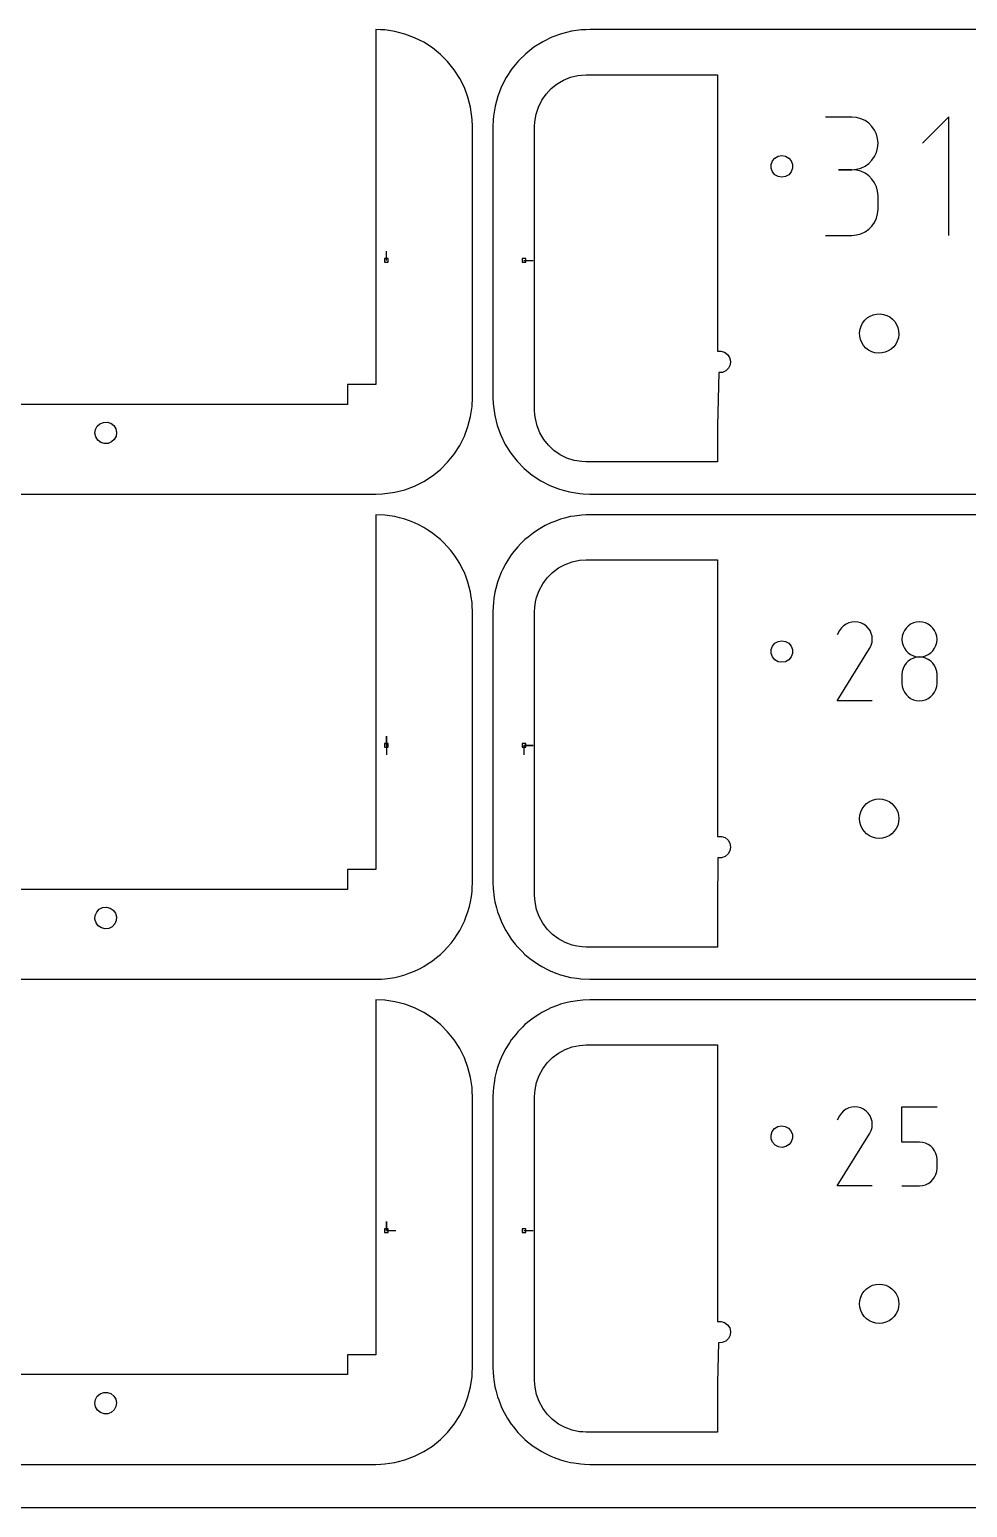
# Model space of a CAD drawing. Extents: x 0 to 570, y 0 to 470.
# Drawn here: x 281.2 to 426.6, y 0 to 229 of the extents above; entities that cross this region are included whole.
import ezdxf

# ---------------------------------------------------------------- set-up
doc = ezdxf.new("R2010")
doc.units = 0

msp = doc.modelspace()

# ---------------------------------------------------------------- linework, layer by layer
at = {"layer": 'annotation', "color": 1}
for p, q in [((408.622685, 215.459699), (404.54522, 215.459699)), ((409.356027, 215.393876), (408.622685, 215.459699)), ((410.046077, 215.204183), (409.356027, 215.393876)), ((423.668487, 215.481002), (419.586415, 211.397779)), ((423.668487, 197.119166), (423.668487, 215.481002)), ((410.681356, 214.902287), (410.046077, 215.204183)), ((411.250389, 214.499856), (410.681356, 214.902287)), ((411.741698, 214.008555), (411.250389, 214.499856)), ((412.143805, 213.440052), (411.741698, 214.008555)), ((412.445235, 212.806012), (412.143805, 213.440052)), ((412.634509, 212.118103), (412.445235, 212.806012)), ((412.700151, 211.387991), (412.634509, 212.118103)), ((412.634509, 210.654452), (412.700151, 211.387991)), ((412.700151, 211.387991), (412.700151, 211.387991)), ((411.250389, 208.265623), (411.741698, 208.757887)), ((411.741698, 208.757887), (412.143805, 209.327828)), ((412.143805, 209.327828), (412.445235, 209.963874)), ((412.445235, 209.963874), (412.634509, 210.654452)), ((408.622685, 207.304769), (406.581074, 207.304769)), ((406.581074, 207.304769), (408.622685, 207.304769)), ((408.622685, 207.304769), (409.356027, 207.370608)), ((409.356027, 207.238945), (408.622685, 207.304769)), ((408.622685, 207.304769), (408.622685, 207.304769)), ((409.356027, 207.370608), (410.046077, 207.560411)), ((410.046077, 207.049252), (409.356027, 207.238945)), ((410.046077, 207.560411), (410.681356, 207.862607)), ((410.681356, 206.747357), (410.046077, 207.049252)), ((410.681356, 207.862607), (411.250389, 208.265623)), ((411.250389, 206.344925), (410.681356, 206.747357)), ((411.741698, 205.853624), (411.250389, 206.344925)), ((412.143805, 205.285121), (411.741698, 205.853624)), ((412.445235, 204.651081), (412.143805, 205.285121)), ((412.634509, 203.963172), (412.445235, 204.651081)), ((412.700151, 203.233061), (412.634509, 203.963172)), ((412.700151, 201.191449), (412.700151, 203.233061)), ((412.700151, 203.233061), (412.700151, 203.233061)), ((412.143805, 199.138877), (412.445235, 199.772964)), ((412.445235, 199.772964), (412.634509, 200.461034)), ((412.634509, 200.461034), (412.700151, 201.191449)), ((404.54522, 197.119741), (408.622685, 197.119741)), ((408.622685, 197.119741), (409.356027, 197.185527)), ((408.622685, 197.119741), (408.622685, 197.119741)), ((409.356027, 197.185527), (410.046077, 197.375125)), ((410.046077, 197.375125), (410.681356, 197.676897)), ((410.681356, 197.676897), (411.250389, 198.079206)), ((411.250389, 198.079206), (411.741698, 198.570412)), ((411.741698, 198.570412), (412.143805, 199.138877)), ((336.509384, 193.25563), (336.509384, 194.68438)), ((357.805641, 193.25563), (359.234391, 193.25563)), ((406.740125, 135.88452), (406.38316, 135.199761)), ((407.023406, 136.286217), (406.740125, 135.88452)), ((407.363279, 136.62154), (407.023406, 136.286217)), ((407.749409, 136.887804), (407.363279, 136.62154)), ((408.171457, 137.082326), (407.749409, 136.887804)), ((408.619088, 137.202418), (408.171457, 137.082326)), ((409.081966, 137.245395), (408.619088, 137.202418)), ((409.549752, 137.208574), (409.081966, 137.245395)), ((410.012111, 137.089267), (409.549752, 137.208574)), ((410.458706, 136.884791), (410.012111, 137.089267)), ((410.858137, 136.601156), (410.458706, 136.884791)), ((410.458706, 136.884791), (410.458706, 136.884791)), ((411.192105, 136.260796), (410.858137, 136.601156)), ((411.45764, 135.874142), (411.192105, 136.260796)), ((411.651773, 135.451626), (411.45764, 135.874142)), ((411.771533, 135.003679), (411.651773, 135.451626)), ((416.573785, 135.4616), (416.447349, 135.002994)), ((416.775066, 135.884293), (416.573785, 135.4616)), ((417.043467, 136.263295), (416.775066, 135.884293)), ((417.371258, 136.590829), (417.043467, 136.263295)), ((417.750715, 136.859116), (417.371258, 136.590829)), ((418.174108, 137.06038), (417.750715, 136.859116)), ((418.633711, 137.186842), (418.174108, 137.06038)), ((419.121797, 137.230724), (418.633711, 137.186842)), ((419.609883, 137.186842), (419.121797, 137.230724)), ((419.121797, 137.230724), (419.121797, 137.230724)), ((420.069486, 137.06038), (419.609883, 137.186842)), ((420.492879, 136.859116), (420.069486, 137.06038)), ((420.872336, 136.590829), (420.492879, 136.859116)), ((421.200127, 136.263295), (420.872336, 136.590829)), ((421.468528, 135.884293), (421.200127, 136.263295)), ((421.669809, 135.4616), (421.468528, 135.884293)), ((421.796245, 135.002994), (421.669809, 135.4616)), ((406.375483, 125.00437), (411.399099, 133.091746)), ((411.399099, 133.091746), (411.405104, 133.099177)), ((411.399099, 133.091746), (411.399099, 133.091746)), ((411.405104, 133.099177), (411.410863, 133.106672)), ((411.410863, 133.106672), (411.416414, 133.114293)), ((411.416414, 133.114293), (411.421794, 133.122103)), ((411.421794, 133.122103), (411.427041, 133.130166)), ((411.427041, 133.130166), (411.432194, 133.138545)), ((411.432194, 133.138545), (411.437289, 133.147304)), ((411.437289, 133.147304), (411.442366, 133.156504)), ((411.442366, 133.156504), (411.447462, 133.16621)), ((411.447462, 133.16621), (411.654886, 133.611566)), ((411.447462, 133.16621), (411.447462, 133.16621)), ((411.654886, 133.611566), (411.776059, 134.073218)), ((411.813952, 134.540733), (411.771533, 135.003679)), ((411.776059, 134.073218), (411.813952, 134.540733)), ((416.447349, 135.002994), (416.403487, 134.516252)), ((416.403487, 134.516252), (416.403487, 134.516252)), ((416.403487, 134.516252), (416.447374, 134.027226)), ((416.447374, 134.027226), (416.573873, 133.566841)), ((416.573873, 133.566841), (416.775237, 133.14281)), ((416.775237, 133.14281), (417.043719, 132.76285)), ((421.199875, 132.76285), (421.468357, 133.14281)), ((421.468357, 133.14281), (421.669721, 133.566841)), ((421.669721, 133.566841), (421.79622, 134.027226)), ((421.79622, 134.027226), (421.840107, 134.516252)), ((421.840107, 134.516252), (421.796245, 135.002994)), ((421.840107, 134.516252), (421.840107, 134.516252)), ((417.043467, 130.82549), (416.775066, 130.445625)), ((417.371258, 131.153602), (417.043467, 130.82549)), ((417.043719, 132.76285), (417.371574, 132.434673)), ((417.750715, 131.42224), (417.371258, 131.153602)), ((417.371574, 132.434673), (417.751056, 132.165996)), ((418.174108, 131.623684), (417.750715, 131.42224)), ((417.751056, 132.165996), (418.174418, 131.964532)), ((418.633711, 131.750212), (418.174108, 131.623684)), ((418.174418, 131.964532), (418.633913, 131.837997)), ((419.121797, 131.794104), (418.633711, 131.750212)), ((418.633913, 131.837997), (419.121797, 131.794104)), ((419.121797, 131.794104), (419.609681, 131.837997)), ((419.609883, 131.750237), (419.121797, 131.794104)), ((419.121797, 131.794104), (419.121797, 131.794104)), ((419.121797, 131.794104), (419.121797, 131.794104)), ((419.609681, 131.837997), (420.069176, 131.964532)), ((420.069486, 131.623772), (419.609883, 131.750237)), ((420.069176, 131.964532), (420.492538, 132.165996)), ((420.492879, 131.422411), (420.069486, 131.623772)), ((420.492538, 132.165996), (420.87202, 132.434673)), ((420.872336, 131.153855), (420.492879, 131.422411)), ((420.87202, 132.434673), (421.199875, 132.76285)), ((421.200127, 130.825806), (420.872336, 131.153855)), ((421.468528, 130.445966), (421.200127, 130.825806)), ((416.447349, 129.561521), (416.403487, 129.072723)), ((416.403487, 129.072723), (416.403487, 127.718558)), ((416.573785, 130.021728), (416.447349, 129.561521)), ((416.775066, 130.445625), (416.573785, 130.021728)), ((421.669809, 130.022038), (421.468528, 130.445966)), ((421.796245, 129.561723), (421.669809, 130.022038)), ((421.840107, 129.072723), (421.796245, 129.561723)), ((421.840107, 127.718558), (421.840107, 129.072723)), ((421.840107, 129.072723), (421.840107, 129.072723)), ((416.403487, 127.718558), (416.403487, 127.718558)), ((416.403487, 127.718558), (416.447374, 127.229795)), ((416.447374, 127.229795), (416.573873, 126.770115)), ((416.573873, 126.770115), (416.775237, 126.347106)), ((416.775237, 126.347106), (417.043719, 125.968356)), ((417.043719, 125.968356), (417.371574, 125.641454)), ((420.87202, 125.641454), (421.199875, 125.968356)), ((421.199875, 125.968356), (421.468357, 126.347106)), ((421.468357, 126.347106), (421.669721, 126.770115)), ((421.669721, 126.770115), (421.79622, 127.229795)), ((421.79622, 127.229795), (421.840107, 127.718558)), ((411.812104, 125.00437), (406.375483, 125.00437)), ((417.371574, 125.641454), (417.751056, 125.373988)), ((417.751056, 125.373988), (418.174418, 125.173545)), ((418.174418, 125.173545), (418.633913, 125.047715)), ((418.633913, 125.047715), (419.121797, 125.004086)), ((419.121797, 125.004086), (419.609681, 125.047715)), ((419.121797, 125.004086), (419.121797, 125.004086)), ((419.609681, 125.047715), (420.069176, 125.173545)), ((420.069176, 125.173545), (420.492538, 125.373988)), ((420.492538, 125.373988), (420.87202, 125.641454)), ((336.509384, 118.080628), (336.509384, 119.509378)), ((336.509384, 118.080628), (336.509384, 119.509378)), ((336.509384, 119.509378), (336.509384, 118.080628)), ((336.509384, 118.080628), (336.509384, 116.651878)), ((357.805641, 118.080628), (359.234391, 118.080628)), ((357.805641, 118.080628), (359.234391, 118.080628)), ((359.234391, 118.080628), (357.805641, 118.080628)), ((357.805641, 118.080628), (357.805641, 116.651878)), ((387.802227, 107.038847), (387.802227, 106.999286)), ((387.802278, 97.685716), (387.802278, 97.646146)), ((408.171457, 61.907323), (407.749409, 61.712802)), ((408.619088, 62.027415), (408.171457, 61.907323)), ((409.081965, 62.070393), (408.619088, 62.027415)), ((409.549752, 62.033571), (409.081965, 62.070393)), ((410.012111, 61.914265), (409.549752, 62.033571)), ((410.458706, 61.709788), (410.012111, 61.914265)), ((416.403487, 56.619485), (416.403487, 62.070692)), ((416.403487, 62.070692), (421.840107, 62.070692)), ((406.740125, 60.709518), (406.38316, 60.024759)), ((407.023406, 61.111214), (406.740125, 60.709518)), ((407.363279, 61.446537), (407.023406, 61.111214)), ((407.749409, 61.712802), (407.363279, 61.446537)), ((410.858137, 61.426154), (410.458706, 61.709788)), ((410.458706, 61.709788), (410.458706, 61.709788)), ((411.192105, 61.085794), (410.858137, 61.426154)), ((411.45764, 60.69914), (411.192105, 61.085794)), ((411.651773, 60.276624), (411.45764, 60.69914)), ((411.771533, 59.828677), (411.651773, 60.276624)), ((411.813951, 59.36573), (411.771533, 59.828677)), ((406.375483, 49.829368), (411.399098, 57.916744)), ((411.399098, 57.916744), (411.405104, 57.924175)), ((411.399098, 57.916744), (411.399098, 57.916744)), ((411.405104, 57.924175), (411.410863, 57.93167)), ((411.410863, 57.93167), (411.416414, 57.939291)), ((411.416414, 57.939291), (411.421794, 57.947101)), ((411.421794, 57.947101), (411.427041, 57.955164)), ((411.427041, 57.955164), (411.432193, 57.963543)), ((411.432193, 57.963543), (411.437289, 57.972301)), ((411.437289, 57.972301), (411.442366, 57.981502)), ((411.442366, 57.981502), (411.447461, 57.991208)), ((411.447461, 57.991208), (411.654885, 58.436564)), ((411.447461, 57.991208), (411.447461, 57.991208)), ((411.654885, 58.436564), (411.776059, 58.898216)), ((411.776059, 58.898216), (411.813951, 59.36573)), ((419.121797, 56.619485), (416.403487, 56.619485)), ((419.609883, 56.575856), (419.121797, 56.619485)), ((420.069486, 56.450026), (419.609883, 56.575856)), ((420.492879, 56.249584), (420.069486, 56.450026)), ((420.872335, 55.982117), (420.492879, 56.249584)), ((421.200127, 55.655215), (420.872335, 55.982117)), ((421.468528, 55.276466), (421.200127, 55.655215)), ((421.669809, 54.853457), (421.468528, 55.276466)), ((421.796245, 54.393777), (421.669809, 54.853457)), ((421.840107, 53.905014), (421.796245, 54.393777)), ((421.840107, 52.550848), (421.840107, 53.905014)), ((421.840107, 53.905014), (421.840107, 53.905014)), ((420.492538, 50.201161), (420.872019, 50.469717)), ((420.872019, 50.469717), (421.199875, 50.797766)), ((421.199875, 50.797766), (421.468357, 51.177605)), ((421.468357, 51.177605), (421.669721, 51.601533)), ((421.669721, 51.601533), (421.796219, 52.061848)), ((421.796219, 52.061848), (421.840107, 52.550848)), ((411.812103, 49.829368), (406.375483, 49.829368)), ((416.403487, 49.829467), (419.121797, 49.829467)), ((419.121797, 49.829467), (419.60968, 49.873334)), ((419.121797, 49.829467), (419.121797, 49.829467)), ((419.60968, 49.873334), (420.069176, 49.999799)), ((420.069176, 49.999799), (420.492538, 50.201161)), ((336.509384, 42.905626), (336.509384, 44.334376)), ((336.509384, 42.905626), (336.509384, 44.334376)), ((336.509384, 44.334376), (336.509384, 42.905626)), ((336.509384, 42.905626), (337.938134, 42.905626)), ((357.805641, 42.905626), (359.234391, 42.905626)), ((387.802183, 31.863836), (387.802183, 31.82428))]:
    msp.add_line(p, q, dxfattribs=at)
at = {"layer": 'boundary', "color": 5}
for p, q in [((335.572352, 228.983477), (334.842509, 229.017506)), ((334.842509, 229.017506), (334.842509, 211.1047)), ((336.241637, 228.951928), (335.572352, 228.983477)), ((337.821143, 228.718603), (336.241637, 228.951928)), ((339.366905, 228.318711), (337.821143, 228.718603)), ((340.861391, 227.756775), (339.366905, 228.318711)), ((342.287684, 227.03917), (340.861391, 227.756775)), ((343.629657, 226.174005), (342.287684, 227.03917)), ((360.726267, 227.116985), (359.375179, 226.267761)), ((362.159965, 227.817787), (360.726267, 227.116985)), ((363.660023, 228.362228), (362.159965, 227.817787)), ((365.209458, 228.744133), (363.660023, 228.362228)), ((366.671044, 228.954727), (365.209458, 228.744133)), ((367.397022, 228.997223), (366.671044, 228.954727)), ((368.017513, 229.017506), (367.397022, 228.997223)), ((396.389438, 229.017506), (368.017513, 229.017506)), ((433.01751, 229.017506), (396.389438, 229.017506)), ((344.881866, 225.162281), (343.629657, 226.174005)), ((345.991868, 224.051764), (344.881866, 225.162281)), ((358.113172, 225.271778), (356.987889, 224.172019)), ((359.375179, 226.267761), (358.113172, 225.271778)), ((347.003063, 222.799046), (345.991868, 224.051764)), ((347.867584, 221.456712), (347.003063, 222.799046)), ((355.965926, 222.934563), (355.085552, 221.601902)), ((356.987889, 224.172019), (355.965926, 222.934563)), ((348.584549, 220.030084), (347.867584, 221.456712)), ((349.145787, 218.535337), (348.584549, 220.030084)), ((354.352639, 220.184349), (353.77456, 218.696929)), ((355.085552, 221.601902), (354.352639, 220.184349)), ((349.544973, 216.989393), (349.145787, 218.535337)), ((353.77456, 218.696929), (353.357856, 217.156483)), ((349.793736, 215.063543), (349.544973, 216.989393)), ((353.107251, 215.580476), (353.064592, 215.027351)), ((353.357856, 217.156483), (353.107251, 215.580476)), ((349.842508, 214.017506), (349.793736, 215.063543)), ((349.842508, 187.756168), (349.842508, 214.017506)), ((353.064592, 215.027351), (353.017508, 214.017506)), ((353.017508, 214.017506), (353.017508, 198.823389)), ((334.842509, 211.1047), (334.842509, 174.017505)), ((353.017508, 198.823389), (353.017508, 172.017506)), ((349.842508, 172.017506), (349.842508, 187.756168)), ((331.653288, 174.017506), (330.465584, 174.017506)), ((330.465584, 174.017506), (330.465584, 171.770367)), ((330.465584, 171.770367), (330.465584, 170.933505)), ((334.842509, 174.017505), (331.653288, 174.017506)), ((349.776929, 170.618374), (349.842508, 172.017506)), ((353.017508, 172.017506), (353.064592, 171.00766)), ((330.465584, 170.933505), (279.234408, 170.933505)), ((349.543607, 169.038871), (349.776929, 170.618374)), ((353.064592, 171.00766), (353.290884, 169.209457)), ((348.581788, 165.998618), (349.143712, 167.493114)), ((349.143712, 167.493114), (349.543607, 169.038871)), ((353.290884, 169.209457), (353.672793, 167.66002)), ((353.672793, 167.66002), (354.217228, 166.159953)), ((347.864169, 164.572325), (348.581788, 165.998618)), ((354.217228, 166.159953), (354.918032, 164.72626)), ((345.987288, 161.97815), (346.999013, 163.230361)), ((346.999013, 163.230361), (347.864169, 164.572325)), ((354.918032, 164.72626), (355.767254, 163.375175)), ((355.767254, 163.375175), (356.763236, 162.113166)), ((343.624056, 159.856955), (344.876765, 160.868147)), ((344.876765, 160.868147), (345.987288, 161.97815)), ((356.763236, 162.113166), (357.863001, 160.987882)), ((357.863001, 160.987882), (359.10045, 159.965923)), ((339.360341, 157.714228), (340.855085, 158.275475)), ((340.855085, 158.275475), (342.281708, 158.992425)), ((342.281708, 158.992425), (343.624056, 159.856955)), ((359.10045, 159.965923), (360.433118, 159.085545)), ((360.433118, 159.085545), (361.850671, 158.352635)), ((361.850671, 158.352635), (363.338089, 157.774554)), ((231.10172, 157.017504), (318.639513, 157.017504)), ((318.639513, 157.017504), (334.842509, 157.017505)), ((334.842509, 157.017505), (335.888544, 157.066276)), ((335.888544, 157.066276), (337.814396, 157.315043)), ((337.814396, 157.315043), (339.360341, 157.714228)), ((363.338089, 157.774554), (364.87853, 157.35785)), ((364.87853, 157.35785), (366.454534, 157.107247)), ((366.454534, 157.107247), (367.007661, 157.064589)), ((367.007661, 157.064589), (368.017513, 157.017504)), ((368.017513, 157.017504), (380.679277, 157.017504)), ((380.679277, 157.017504), (403.134702, 157.017504)), ((403.134702, 157.017504), (492.324847, 157.017504)), ((336.238227, 153.777429), (334.842509, 153.842504)), ((334.842509, 153.842504), (334.842509, 128.197553)), ((336.987358, 153.666943), (336.238227, 153.777429)), ((337.817806, 153.544463), (336.987358, 153.666943)), ((338.550951, 153.354977), (337.817806, 153.544463)), ((365.04221, 153.544464), (364.096503, 153.300038)), ((365.655456, 153.634909), (365.04221, 153.544464)), ((366.802407, 153.78585), (365.655456, 153.634909)), ((367.457557, 153.8242), (366.802407, 153.78585)), ((368.017513, 153.842504), (367.457557, 153.8242)), ((401.170656, 153.842504), (368.017513, 153.842504)), ((433.01751, 153.842504), (401.170656, 153.842504)), ((339.363678, 153.144921), (338.550951, 153.354977)), ((340.072523, 152.878577), (339.363678, 153.144921)), ((340.858312, 152.583321), (340.072523, 152.878577)), ((341.534832, 152.243141), (340.858312, 152.583321)), ((342.284787, 151.866035), (341.534832, 152.243141)), ((342.921323, 151.455872), (342.284787, 151.866035)), ((343.626953, 151.001187), (342.921323, 151.455872)), ((359.754142, 151.336951), (359.233069, 151.001187)), ((360.575228, 151.866035), (359.754142, 151.336951)), ((361.129039, 152.144511), (360.575228, 151.866035)), ((362.00171, 152.583321), (361.129039, 152.144511)), ((362.581979, 152.801354), (362.00171, 152.583321)), ((363.496344, 153.144921), (362.581979, 152.801354)), ((364.096503, 153.300038), (363.496344, 153.144921)), ((344.220971, 150.521467), (343.626953, 151.001187)), ((344.879469, 149.989675), (344.220971, 150.521467)), ((345.406, 149.463147), (344.879469, 149.989675)), ((345.989685, 148.879465), (345.406, 149.463147)), ((346.469404, 148.285443), (345.989685, 148.879465)), ((356.870337, 148.879465), (356.25153, 148.113215)), ((357.301362, 149.310488), (356.870337, 148.879465)), ((357.980553, 149.989675), (357.301362, 149.310488)), ((358.466823, 150.38238), (357.980553, 149.989675)), ((359.233069, 151.001187), (358.466823, 150.38238)), ((347.001196, 147.626941), (346.469404, 148.285443)), ((347.411355, 146.990412), (347.001196, 147.626941)), ((347.866036, 146.28479), (347.411355, 146.990412)), ((355.329743, 146.80586), (354.99398, 146.28479)), ((355.858826, 147.626941), (355.329743, 146.80586)), ((356.25153, 148.113215), (355.858826, 147.626941)), ((348.206223, 145.608267), (347.866036, 146.28479)), ((348.583337, 144.858308), (348.206223, 145.608267)), ((348.849675, 144.149462), (348.583337, 144.858308)), ((354.276691, 144.858308), (353.933128, 143.943942)), ((354.555168, 145.412119), (354.276691, 144.858308)), ((354.99398, 146.28479), (354.555168, 145.412119)), ((349.144924, 143.363672), (348.849675, 144.149462)), ((349.334413, 142.630527), (349.144924, 143.363672)), ((349.54447, 141.817801), (349.334413, 142.630527)), ((353.470669, 142.417962), (353.315552, 141.817801)), ((353.715097, 143.363671), (353.470669, 142.417962)), ((353.933128, 143.943942), (353.715097, 143.363671)), ((349.654954, 141.068671), (349.54447, 141.817801)), ((349.777432, 140.238225), (349.654954, 141.068671)), ((349.801417, 139.723811), (349.777432, 140.238225)), ((349.842508, 138.842504), (349.801417, 139.723811)), ((353.082584, 140.238225), (353.017508, 138.842504)), ((353.17303, 140.851472), (353.082584, 140.238225)), ((353.315552, 141.817801), (353.17303, 140.851472)), ((349.842508, 110.102637), (349.842508, 138.842504)), ((353.017508, 138.842504), (353.017508, 125.130739)), ((334.842509, 128.197553), (334.842509, 98.842503)), ((353.017508, 125.130739), (353.017508, 96.842504)), ((349.842508, 96.842504), (349.842508, 110.102637)), ((332.318195, 98.842503), (330.465584, 98.842503)), ((330.465584, 98.842503), (330.465584, 97.063861)), ((334.842509, 98.842503), (332.318195, 98.842503)), ((330.465584, 97.063861), (330.465584, 95.758503)), ((349.801417, 95.961196), (349.842508, 96.842504)), ((353.017508, 96.842504), (353.059999, 95.93118)), ((287.956657, 95.758503), (263.654085, 95.758503)), ((330.465584, 95.758503), (287.956657, 95.758503)), ((349.54447, 93.867206), (349.666947, 94.697653)), ((349.666947, 94.697653), (349.777432, 95.446782)), ((349.777432, 95.446782), (349.801417, 95.961196)), ((353.059999, 95.93118), (353.225105, 94.480453)), ((353.225105, 94.480453), (353.315552, 93.867206)), ((348.583337, 90.826695), (348.878586, 91.612489)), ((348.878586, 91.612489), (349.144924, 92.321338)), ((349.144924, 92.321338), (349.354981, 93.134063)), ((349.354981, 93.134063), (349.54447, 93.867206)), ((353.315552, 93.867206), (353.55998, 92.921498)), ((353.55998, 92.921498), (353.715097, 92.321338)), ((353.715097, 92.321338), (354.058661, 91.406968)), ((347.455877, 88.763689), (347.866036, 89.40022)), ((347.866036, 89.40022), (348.24315, 90.150175)), ((348.24315, 90.150175), (348.583337, 90.826695)), ((354.058661, 91.406968), (354.276691, 90.826695)), ((354.276691, 90.826695), (354.715503, 89.954028)), ((354.715503, 89.954028), (354.99398, 89.40022)), ((354.99398, 89.40022), (355.523062, 88.579135)), ((345.989685, 86.805544), (346.521477, 87.464044)), ((346.521477, 87.464044), (347.001196, 88.058063)), ((347.001196, 88.058063), (347.455877, 88.763689)), ((355.523062, 88.579135), (355.858825, 88.058063)), ((355.858825, 88.058063), (356.477633, 87.291816)), ((356.477633, 87.291816), (356.870337, 86.805544)), ((343.626953, 84.68382), (344.285451, 85.215611)), ((344.285451, 85.215611), (344.879469, 85.695328)), ((344.879469, 85.695328), (345.463154, 86.279014)), ((345.463154, 86.279014), (345.989685, 86.805544)), ((356.870337, 86.805544), (357.549528, 86.126353)), ((357.549528, 86.126353), (357.980553, 85.695329)), ((357.980553, 85.695329), (358.746798, 85.076523)), ((358.746798, 85.076523), (359.233068, 84.68382)), ((338.630533, 82.3506), (339.363678, 82.540089)), ((339.363678, 82.540089), (340.149467, 82.835342)), ((340.149467, 82.835342), (340.858312, 83.101685)), ((340.858312, 83.101685), (341.608267, 83.478792)), ((341.608267, 83.478792), (342.284787, 83.818972)), ((342.284787, 83.818972), (342.990418, 84.273657)), ((342.990418, 84.273657), (343.626953, 84.68382)), ((359.233068, 84.68382), (360.054155, 84.154736)), ((360.054155, 84.154736), (360.575229, 83.818971)), ((360.575229, 83.818971), (361.4479, 83.380161)), ((361.4479, 83.380161), (362.00171, 83.101686)), ((362.00171, 83.101686), (362.916074, 82.75812)), ((362.916074, 82.75812), (363.496344, 82.540089)), ((363.496344, 82.540089), (364.44205, 82.295661)), ((225.391608, 81.842502), (321.191166, 81.842502)), ((321.191166, 81.842502), (334.842509, 81.842503)), ((334.842509, 81.842503), (335.723814, 81.883594)), ((335.723814, 81.883594), (336.238227, 81.907578)), ((336.238227, 81.907578), (337.068675, 82.030057)), ((337.068675, 82.030057), (337.817806, 82.140543)), ((337.817806, 82.140543), (338.630533, 82.3506)), ((364.44205, 82.295661), (365.04221, 82.140543)), ((365.04221, 82.140543), (366.008537, 81.998024)), ((366.008537, 81.998024), (366.621783, 81.907578)), ((366.621783, 81.907578), (368.017513, 81.842502)), ((368.017513, 81.842502), (379.443983, 81.842502)), ((379.443983, 81.842502), (399.708635, 81.842502)), ((399.708635, 81.842502), (493.855839, 81.842502)), ((336.238227, 78.602426), (334.842509, 78.667502)), ((334.842509, 78.667502), (334.842509, 48.383264)), ((337.817805, 78.369461), (336.238227, 78.602426)), ((339.363678, 77.969919), (337.817805, 78.369461)), ((340.858312, 77.408319), (339.363678, 77.969919)), ((363.496343, 77.969919), (363.003993, 77.784921)), ((364.532983, 78.237847), (363.496343, 77.969919)), ((365.04221, 78.369461), (364.532983, 78.237847)), ((366.101453, 78.525685), (365.04221, 78.369461)), ((366.933769, 78.616972), (366.101453, 78.525685)), ((368.017513, 78.667502), (366.933769, 78.616972)), ((405.951873, 78.667502), (368.017513, 78.667502)), ((433.01751, 78.667502), (405.951873, 78.667502)), ((342.284787, 76.691033), (340.858312, 77.408319)), ((343.626953, 75.826185), (342.284787, 76.691033)), ((344.879469, 74.814673), (343.626953, 75.826185)), ((359.233068, 75.826184), (358.820475, 75.492981)), ((360.133105, 76.406142), (359.233068, 75.826184)), ((360.575228, 76.691033), (360.133105, 76.406142)), ((361.53181, 77.172037), (360.575228, 76.691033)), ((362.00171, 77.408319), (361.53181, 77.172037)), ((363.003993, 77.784921), (362.00171, 77.408319)), ((345.989684, 73.704463), (344.879469, 74.814673)), ((347.001196, 72.451939), (345.989684, 73.704463)), ((356.537133, 73.291867), (355.858825, 72.451939)), ((356.870337, 73.704463), (356.537133, 73.291867)), ((357.614834, 74.448956), (356.870337, 73.704463)), ((357.980553, 74.814673), (357.614834, 74.448956)), ((358.820475, 75.492981), (357.980553, 74.814673)), ((347.866035, 71.109788), (347.001196, 72.451939)), ((348.583337, 69.683306), (347.866035, 71.109788)), ((354.99398, 71.109788), (354.757696, 70.639888)), ((355.573935, 72.009818), (354.99398, 71.109788)), ((355.858825, 72.451939), (355.573935, 72.009818)), ((349.144924, 68.188669), (348.583337, 69.683306)), ((354.091695, 69.190955), (353.715097, 68.188669)), ((354.276691, 69.683306), (354.091695, 69.190955)), ((354.757696, 70.639888), (354.276691, 69.683306)), ((349.54447, 66.642799), (349.144924, 68.188669)), ((349.777431, 65.063223), (349.54447, 66.642799)), ((353.315552, 66.642799), (353.238809, 66.122467)), ((353.583482, 67.679441), (353.315552, 66.642799)), ((353.715097, 68.188669), (353.583482, 67.679441)), ((349.806025, 64.44997), (349.777431, 65.063223)), ((349.842508, 63.667502), (349.806025, 64.44997)), ((353.055405, 64.480304), (353.017508, 63.667502)), ((353.082584, 65.063223), (353.055405, 64.480304)), ((353.238809, 66.122467), (353.082584, 65.063223)), ((349.842508, 33.440517), (349.842508, 63.667502)), ((353.017508, 63.667502), (353.017508, 51.43809)), ((353.017508, 51.43809), (353.017508, 21.667502)), ((334.842509, 48.383264), (334.842509, 23.667501)), ((349.842507, 21.667502), (349.842508, 33.440517)), ((332.717139, 23.667501), (330.465583, 23.667501)), ((330.465583, 23.667501), (330.465583, 22.169956)), ((334.842509, 23.667501), (332.717139, 23.667501)), ((330.465583, 22.169956), (330.465584, 20.583501)), ((349.777432, 20.27178), (349.806025, 20.885032)), ((349.806025, 20.885032), (349.842507, 21.667502)), ((353.017508, 21.667502), (353.055405, 20.854699)), ((353.055405, 20.854699), (353.082584, 20.27178)), ((293.190006, 20.583501), (263.654085, 20.5835)), ((330.465584, 20.583501), (293.190006, 20.583501)), ((349.144924, 17.146336), (349.54447, 18.692204)), ((349.54447, 18.692204), (349.777432, 20.27178)), ((353.082584, 20.27178), (353.159326, 19.751448)), ((353.159326, 19.751448), (353.315551, 18.692204)), ((353.315551, 18.692204), (353.447167, 18.182976)), ((348.583337, 15.651693), (349.144924, 17.146336)), ((353.447167, 18.182976), (353.715097, 17.146336)), ((353.715097, 17.146336), (353.900093, 16.653983)), ((353.900093, 16.653983), (354.276691, 15.651693)), ((347.001196, 12.883061), (347.866035, 14.225218)), ((347.866035, 14.225218), (348.583337, 15.651693)), ((354.276691, 15.651693), (354.512974, 15.181795)), ((354.512974, 15.181795), (354.99398, 14.225218)), ((354.99398, 14.225218), (355.27887, 13.783095)), ((355.27887, 13.783095), (355.858825, 12.883061)), ((344.879469, 10.520326), (345.989684, 11.630542)), ((345.989684, 11.630542), (347.001196, 12.883061)), ((355.858825, 12.883061), (356.192029, 12.470466)), ((356.192029, 12.470466), (356.870337, 11.630542)), ((356.870337, 11.630542), (357.236055, 11.264824)), ((342.284787, 8.643969), (343.626953, 9.508818)), ((343.626953, 9.508818), (344.879469, 10.520326)), ((357.236055, 11.264824), (357.980553, 10.520326)), ((357.980553, 10.520326), (358.393146, 10.187123)), ((358.393146, 10.187123), (359.233068, 9.508818)), ((359.233068, 9.508818), (359.675192, 9.223926)), ((359.675192, 9.223926), (360.575228, 8.643969)), ((336.238226, 6.732576), (337.817806, 6.965541)), ((337.817806, 6.965541), (339.363678, 7.365086)), ((339.363678, 7.365086), (340.858311, 7.926683)), ((340.858311, 7.926683), (342.284787, 8.643969)), ((360.575228, 8.643969), (361.045128, 8.407687)), ((361.045128, 8.407687), (362.00171, 7.926683)), ((362.00171, 7.926683), (362.49406, 7.741686)), ((362.49406, 7.741686), (363.496343, 7.365086)), ((363.496343, 7.365086), (364.00557, 7.233471)), ((364.00557, 7.233471), (365.04221, 6.965541)), ((365.04221, 6.965541), (365.56254, 6.8888)), ((365.56254, 6.8888), (366.621783, 6.732576)), ((221.965541, 6.6675), (322.722157, 6.6675)), ((322.722157, 6.6675), (334.842509, 6.6675)), ((334.842509, 6.6675), (335.624976, 6.703983)), ((335.624976, 6.703983), (336.238226, 6.732576)), ((366.621783, 6.732576), (367.204705, 6.705397)), ((367.204705, 6.705397), (368.017513, 6.6675)), ((368.017513, 6.6675), (378.208689, 6.6675)), ((378.208689, 6.6675), (396.282567, 6.6675)), ((396.282567, 6.6675), (495.386831, 6.6675))]:
    msp.add_line(p, q, dxfattribs=at)
at = {"layer": 'frame', "color": 5}
msp.add_line((0, 0), (570, 0), dxfattribs=at)
at = {"layer": 'hole', "color": 5}
for p, q in [((361.249936, 219.020515), (362.044691, 219.873213)), ((362.044691, 219.873213), (362.955131, 220.601109)), ((362.955131, 220.601109), (363.961852, 221.188686)), ((363.961852, 221.188686), (365.043395, 221.62342)), ((365.043395, 221.62342), (366.176711, 221.896046)), ((366.176711, 221.896046), (366.719876, 221.969324)), ((366.719876, 221.969324), (367.472506, 222.017507)), ((367.472506, 222.017507), (379.666152, 222.017507)), ((379.666152, 222.017507), (387.802173, 222.017507)), ((387.802173, 222.017507), (387.802173, 196.308271)), ((360.072405, 217.015672), (360.5878, 218.061185)), ((360.5878, 218.061185), (361.249936, 219.020515)), ((359.517549, 214.721108), (359.714728, 215.906259)), ((359.714728, 215.906259), (360.072405, 217.015672)), ((359.472516, 214.017506), (359.517549, 214.721108)), ((359.472516, 210.223798), (359.472516, 214.017506)), ((359.472516, 204.015912), (359.472516, 210.223798)), ((396.130407, 208.104804), (396.329669, 208.652258)), ((396.329669, 208.652258), (396.704149, 209.098547)), ((396.704149, 209.098547), (397.208685, 209.389844)), ((397.208685, 209.389844), (397.782423, 209.491009)), ((397.782423, 209.491009), (398.356162, 209.389844)), ((398.356162, 209.389844), (398.860701, 209.098547)), ((398.860701, 209.098547), (399.235181, 208.652259)), ((399.235181, 208.652259), (399.434439, 208.104804)), ((396.130407, 207.522213), (396.130407, 208.104804)), ((396.329669, 206.974758), (396.130407, 207.522213)), ((396.704149, 206.528469), (396.329669, 206.974758)), ((397.208685, 206.237173), (396.704149, 206.528469)), ((397.782423, 206.136009), (397.208685, 206.237173)), ((398.356162, 206.237173), (397.782423, 206.136009)), ((398.8607, 206.528469), (398.356162, 206.237173)), ((399.235181, 206.974758), (398.8607, 206.528469)), ((399.434439, 207.522213), (399.235181, 206.974758)), ((399.434439, 208.104804), (399.434439, 207.522213)), ((359.472516, 175.190743), (359.472516, 204.015912)), ((387.802173, 196.308271), (387.802173, 179.15418)), ((336.795134, 193.54138), (336.223634, 193.54138)), ((336.223634, 193.54138), (336.223634, 192.96988)), ((336.223634, 192.96988), (336.795134, 192.96988)), ((336.795134, 192.96988), (336.795134, 193.54138)), ((358.091391, 193.54138), (357.519891, 193.54138)), ((357.519891, 193.54138), (357.519891, 192.96988)), ((357.519891, 192.96988), (358.091391, 192.96988)), ((358.091391, 192.96988), (358.091391, 193.54138)), ((410.066196, 183.072231), (410.310462, 183.542764)), ((410.310462, 183.542764), (410.632724, 183.963734)), ((410.632724, 183.963734), (411.02319, 184.322347)), ((411.02319, 184.322347), (411.469995, 184.607709)), ((411.469995, 184.607709), (411.959568, 184.811148)), ((411.959568, 184.811148), (412.477028, 184.926484)), ((412.477028, 184.926484), (413.006654, 184.950211)), ((413.006654, 184.950211), (413.532357, 184.881609)), ((413.532357, 184.881609), (414.038158, 184.722761)), ((414.038158, 184.722761), (414.508692, 184.478497)), ((414.508692, 184.478497), (414.929662, 184.156235)), ((414.929662, 184.156235), (415.288274, 183.765769)), ((415.288274, 183.765769), (415.573636, 183.318962)), ((415.573636, 183.318962), (415.777076, 182.829391)), ((409.838747, 182.040728), (409.907349, 182.566429)), ((409.862474, 181.511101), (409.838747, 182.040728)), ((409.977809, 180.993641), (409.862474, 181.511101)), ((409.907349, 182.566429), (410.066196, 183.072231)), ((410.181249, 180.504069), (409.977809, 180.993641)), ((415.847535, 181.256602), (415.68869, 180.750801)), ((415.777076, 182.829391), (415.89241, 182.31193)), ((415.916138, 181.782303), (415.847535, 181.256602)), ((415.89241, 182.31193), (415.916138, 181.782303)), ((387.802173, 179.15418), (388.332769, 179.180766)), ((388.332769, 179.180766), (388.891823, 179.024793)), ((388.891823, 179.024793), (389.363813, 178.68702)), ((389.363813, 178.68702), (389.691815, 178.208183)), ((410.466611, 180.057262), (410.181249, 180.504069)), ((410.825225, 179.666796), (410.466611, 180.057262)), ((411.246192, 179.344534), (410.825225, 179.666796)), ((411.716727, 179.10027), (411.246192, 179.344534)), ((412.22253, 178.941423), (411.716727, 179.10027)), ((412.748229, 178.87282), (412.22253, 178.941423)), ((413.277857, 178.896548), (412.748229, 178.87282)), ((413.795317, 179.011884), (413.277857, 178.896548)), ((414.284889, 179.215321), (413.795317, 179.011884)), ((414.731697, 179.500683), (414.284889, 179.215321)), ((415.122162, 179.859297), (414.731697, 179.500683)), ((415.444423, 180.280266), (415.122162, 179.859297)), ((415.68869, 180.750801), (415.444423, 180.280266)), ((389.529057, 176.544923), (389.114454, 176.138755)), ((389.77974, 177.068398), (389.529057, 176.544923)), ((389.691815, 178.208183), (389.836265, 177.646042)), ((389.836265, 177.646042), (389.77974, 177.068398)), ((359.472516, 170.017504), (359.472516, 175.190743)), ((388.007253, 175.854245), (387.802173, 167.565669)), ((388.58594, 175.898886), (388.007253, 175.854245)), ((389.114454, 176.138755), (388.58594, 175.898886)), ((359.517549, 169.313904), (359.472516, 170.017504)), ((291.400437, 167.023188), (291.669557, 167.538067)), ((291.669557, 167.538067), (292.098543, 167.929851)), ((292.098543, 167.929851), (292.635658, 168.151285)), ((292.635658, 168.151285), (293.216116, 168.175663)), ((293.216116, 168.175663), (293.769904, 168.00004)), ((293.769904, 168.00004), (294.230226, 167.645604)), ((294.230226, 167.645604), (294.541567, 167.1551)), ((359.593963, 168.721707), (359.517549, 169.313904)), ((359.866595, 167.58839), (359.593963, 168.721707)), ((360.30133, 166.506845), (359.866595, 167.58839)), ((387.802173, 167.565669), (387.802173, 162.017505)), ((291.323647, 166.447317), (291.400437, 167.023188)), ((291.448449, 165.879909), (291.323647, 166.447317)), ((291.75979, 165.389408), (291.448449, 165.879909)), ((292.220114, 165.034971), (291.75979, 165.389408)), ((292.773903, 164.859349), (292.220114, 165.034971)), ((293.891474, 165.10516), (293.354363, 164.883726)), ((294.320459, 165.496944), (293.891474, 165.10516)), ((294.58958, 166.011822), (294.320459, 165.496944)), ((294.541567, 167.1551), (294.666369, 166.587695)), ((294.666369, 166.587695), (294.58958, 166.011822)), ((360.888906, 165.500126), (360.30133, 166.506845)), ((361.616804, 164.589686), (360.888906, 165.500126)), ((293.354363, 164.883726), (292.773903, 164.859349)), ((362.469502, 163.794929), (361.616804, 164.589686)), ((363.428831, 163.132798), (362.469502, 163.794929)), ((364.474345, 162.617403), (363.428831, 163.132798)), ((365.583758, 162.259724), (364.474345, 162.617403)), ((366.768907, 162.062547), (365.583758, 162.259724)), ((367.472506, 162.017505), (366.768907, 162.062547)), ((379.666152, 162.017505), (367.472506, 162.017505)), ((387.802173, 162.017505), (379.666152, 162.017505)), ((365.308019, 146.544125), (366.45245, 146.777202)), ((366.45245, 146.777202), (367.472506, 146.842505)), ((367.472506, 146.842505), (378.075135, 146.842505)), ((378.075135, 146.842505), (387.802173, 146.842505)), ((387.802173, 146.842505), (387.802173, 124.487789)), ((361.417825, 144.071344), (362.243671, 144.89719)), ((362.243671, 144.89719), (363.180962, 145.593995)), ((363.180962, 145.593995), (364.209721, 146.146902)), ((364.209721, 146.146902), (365.308019, 146.544125)), ((359.770887, 141.006996), (360.168113, 142.105294)), ((360.168113, 142.105294), (360.721017, 143.134052)), ((360.721017, 143.134052), (361.417825, 144.071344)), ((359.511673, 139.454301), (359.630818, 140.319261)), ((359.630818, 140.319261), (359.770887, 141.006996)), ((359.472516, 138.842504), (359.511673, 139.454301)), ((359.472516, 135.543796), (359.472516, 138.842504)), ((359.472516, 130.14591), (359.472516, 135.543796)), ((396.130407, 132.929802), (396.329669, 133.477256)), ((396.130408, 132.347211), (396.130407, 132.929802)), ((396.329669, 133.477256), (396.704149, 133.923545)), ((396.704149, 133.923545), (397.208685, 134.214842)), ((397.208685, 134.214842), (397.782423, 134.316007)), ((397.782423, 134.316007), (398.356162, 134.214842)), ((398.356162, 134.214842), (398.860701, 133.923545)), ((398.860701, 133.923545), (399.235181, 133.477256)), ((399.235181, 133.477256), (399.434439, 132.929802)), ((399.434439, 132.929802), (399.434439, 132.347211)), ((396.329669, 131.799756), (396.130408, 132.347211)), ((396.704149, 131.353467), (396.329669, 131.799756)), ((397.208685, 131.062171), (396.704149, 131.353467)), ((397.782423, 130.961007), (397.208685, 131.062171)), ((398.356162, 131.062171), (397.782423, 130.961007)), ((398.8607, 131.353467), (398.356162, 131.062171)), ((399.235181, 131.799756), (398.8607, 131.353467)), ((399.434439, 132.347211), (399.235181, 131.799756)), ((359.472516, 99.340741), (359.472516, 130.14591)), ((387.802173, 124.487789), (387.802173, 103.979178)), ((336.795134, 118.366378), (336.223634, 118.366378)), ((336.223634, 118.366378), (336.223634, 117.794878)), ((336.223634, 117.794878), (336.795134, 117.794878)), ((336.795134, 117.794878), (336.795134, 118.366378)), ((358.091391, 118.366378), (357.519891, 118.366378)), ((357.519891, 118.366378), (357.519891, 117.794878)), ((357.519891, 117.794878), (358.091391, 117.794878)), ((358.091391, 117.794878), (358.091391, 118.366378)), ((409.873779, 107.26614), (410.01138, 107.779675)), ((410.01138, 107.779675), (410.236066, 108.261513)), ((410.236066, 108.261513), (410.541007, 108.697015)), ((410.541007, 108.697015), (410.916941, 109.072949)), ((410.916941, 109.072949), (411.352441, 109.377891)), ((411.352441, 109.377891), (411.834282, 109.602575)), ((411.834282, 109.602575), (412.347816, 109.740177)), ((412.347816, 109.740177), (412.877441, 109.786514)), ((412.877441, 109.786514), (413.407071, 109.740177)), ((413.407071, 109.740177), (413.920604, 109.602575)), ((413.920604, 109.602575), (414.402444, 109.377891)), ((414.402444, 109.377891), (414.837946, 109.072949)), ((414.837946, 109.072949), (415.213878, 108.697015)), ((415.213878, 108.697015), (415.51882, 108.261513)), ((415.51882, 108.261513), (415.743506, 107.779675)), ((415.743506, 107.779675), (415.881105, 107.26614)), ((409.827443, 106.736514), (409.873779, 107.26614)), ((409.873779, 106.206886), (409.827443, 106.736514)), ((410.01138, 105.693352), (409.873779, 106.206886)), ((410.236066, 105.211513), (410.01138, 105.693352)), ((415.743506, 105.693352), (415.51882, 105.211513)), ((415.881105, 106.206886), (415.743506, 105.693352)), ((415.881105, 107.26614), (415.927443, 106.736513)), ((415.927443, 106.736513), (415.881105, 106.206886)), ((387.802173, 103.979178), (388.461308, 103.994519)), ((388.461308, 103.994519), (389.008761, 103.795261)), ((389.008761, 103.795261), (389.455052, 103.42078)), ((389.455052, 103.42078), (389.746346, 102.916242)), ((410.541007, 104.77601), (410.236066, 105.211513)), ((410.916941, 104.400078), (410.541007, 104.77601)), ((411.35244, 104.095135), (410.916941, 104.400078)), ((411.834282, 103.870452), (411.35244, 104.095135)), ((412.347816, 103.732851), (411.834282, 103.870452)), ((412.877441, 103.686513), (412.347816, 103.732851)), ((413.407071, 103.732851), (412.877441, 103.686513)), ((413.920604, 103.870452), (413.407071, 103.732851)), ((414.402443, 104.095135), (413.920604, 103.870452)), ((414.837946, 104.400078), (414.402443, 104.095135)), ((415.213878, 104.77601), (414.837946, 104.400078)), ((415.51882, 105.211513), (415.213878, 104.77601)), ((389.008761, 100.889746), (388.461308, 100.690489)), ((389.455052, 101.264226), (389.008761, 100.889746)), ((389.746346, 101.768765), (389.455052, 101.264226)), ((389.746346, 102.916242), (389.847512, 102.342503)), ((389.847512, 102.342503), (389.746346, 101.768765)), ((359.472516, 94.842502), (359.472516, 99.340741)), ((387.878716, 100.690489), (387.802173, 93.475623)), ((388.461308, 100.690489), (387.878716, 100.690489)), ((359.537804, 93.822444), (359.472516, 94.842502)), ((291.333996, 91.154019), (291.369701, 91.733485)), ((291.369701, 91.733485), (291.601446, 92.265792)), ((291.601446, 92.265792), (292.001271, 92.686738)), ((292.001271, 92.686738), (292.520957, 92.945549)), ((292.520957, 92.945549), (293.09782, 93.01101)), ((293.09782, 93.01101), (293.662283, 92.875222)), ((293.662283, 92.875222), (294.146259, 92.554567)), ((294.146259, 92.554567), (294.491381, 92.087719)), ((294.491381, 92.087719), (294.656018, 91.530988)), ((359.770887, 92.678013), (359.537804, 93.822444)), ((360.168113, 91.579711), (359.770887, 92.678013)), ((387.802173, 93.475623), (387.802173, 86.842503)), ((291.498635, 90.597286), (291.333996, 91.154019)), ((291.843757, 90.130438), (291.498635, 90.597286)), ((292.327736, 89.809784), (291.843757, 90.130438)), ((292.892198, 89.673997), (292.327736, 89.809784)), ((293.469064, 89.739457), (292.892198, 89.673997)), ((293.988745, 89.998268), (293.469064, 89.739457)), ((294.388569, 90.419214), (293.988745, 89.998268)), ((294.620312, 90.951522), (294.388569, 90.419214)), ((294.656018, 91.530988), (294.620312, 90.951522)), ((360.721016, 90.550955), (360.168113, 91.579711)), ((361.417825, 89.613664), (360.721016, 90.550955)), ((362.243671, 88.787815), (361.417825, 89.613664)), ((363.180962, 88.091012), (362.243671, 88.787815)), ((364.209721, 87.538109), (363.180962, 88.091012)), ((365.308019, 87.14088), (364.209721, 87.538109)), ((365.995753, 87.000814), (365.308019, 87.14088)), ((366.860712, 86.881668), (365.995753, 87.000814)), ((367.472506, 86.842503), (366.860712, 86.881668)), ((378.075135, 86.842503), (367.472506, 86.842503)), ((387.802173, 86.842503), (378.075135, 86.842503)), ((364.209721, 70.971899), (365.308018, 71.369122)), ((365.308018, 71.369122), (366.45245, 71.602199)), ((366.45245, 71.602199), (367.472506, 71.667502)), ((367.472506, 71.667502), (376.484117, 71.667502)), ((376.484117, 71.667502), (387.802173, 71.667502)), ((387.802173, 71.667502), (387.802173, 52.667307)), ((360.721016, 67.95905), (361.417825, 68.896342)), ((361.417825, 68.896342), (362.243671, 69.722188)), ((362.243671, 69.722188), (363.180962, 70.418993)), ((363.180962, 70.418993), (364.209721, 70.971899)), ((359.770887, 65.831994), (360.168113, 66.930292)), ((360.168113, 66.930292), (360.721016, 67.95905)), ((359.472516, 63.667502), (359.505797, 64.187493)), ((359.505797, 64.187493), (359.546908, 64.732264)), ((359.546908, 64.732264), (359.770887, 65.831994)), ((359.472516, 60.863794), (359.472516, 63.667502)), ((359.472516, 56.275908), (359.472516, 60.863794)), ((396.125655, 57.700486), (396.306626, 58.252841)), ((396.144518, 57.119546), (396.125655, 57.700486)), ((396.306626, 58.252841), (396.665597, 58.709991)), ((396.665597, 58.709991), (397.159272, 59.016797)), ((397.159272, 59.016797), (397.72811, 59.136253)), ((397.72811, 59.136253), (398.303498, 59.05395)), ((398.303498, 59.05395), (398.816039, 58.779815)), ((398.816039, 58.779815), (399.203909, 58.346915)), ((399.203909, 58.346915), (399.420328, 57.807462)), ((399.420328, 57.807462), (399.43919, 57.226522)), ((359.472516, 23.490739), (359.472516, 56.275908)), ((396.36094, 56.580093), (396.144518, 57.119546)), ((396.748809, 56.147193), (396.36094, 56.580093)), ((397.261347, 55.873058), (396.748809, 56.147193)), ((397.836737, 55.790756), (397.261347, 55.873058)), ((398.405575, 55.91021), (397.836737, 55.790756)), ((398.899252, 56.217017), (398.405575, 55.91021)), ((399.258223, 56.674167), (398.899252, 56.217017)), ((399.43919, 57.226522), (399.258223, 56.674167)), ((387.802173, 52.667307), (387.802173, 28.804176)), ((336.795134, 43.191376), (336.223634, 43.191376)), ((336.223634, 43.191376), (336.223634, 42.619876)), ((336.223634, 42.619876), (336.795134, 42.619876)), ((336.795134, 42.619876), (336.795134, 43.191376)), ((358.091391, 43.191376), (357.519891, 43.191376)), ((357.519891, 43.191376), (357.519891, 42.619876)), ((357.519891, 42.619876), (358.091391, 42.619876)), ((358.091391, 42.619876), (358.091391, 43.191376)), ((411.35244, 34.202889), (411.834282, 34.427573)), ((411.834282, 34.427573), (412.347816, 34.565175)), ((412.347816, 34.565175), (412.877441, 34.611511)), ((412.877441, 34.611511), (413.40707, 34.565175)), ((413.40707, 34.565175), (413.920603, 34.427573)), ((413.920603, 34.427573), (414.402443, 34.202889)), ((409.827442, 31.561511), (409.873779, 32.091138)), ((409.873779, 32.091138), (410.011379, 32.604673)), ((410.011379, 32.604673), (410.236066, 33.086511)), ((410.236066, 33.086511), (410.541007, 33.522013)), ((410.541007, 33.522013), (410.916941, 33.897946)), ((410.916941, 33.897946), (411.35244, 34.202889)), ((414.402443, 34.202889), (414.837945, 33.897946)), ((414.837945, 33.897946), (415.213878, 33.522013)), ((415.213878, 33.522013), (415.518819, 33.086511)), ((415.518819, 33.086511), (415.743506, 32.604673)), ((415.743506, 32.604673), (415.881105, 32.091138)), ((415.881105, 32.091138), (415.927443, 31.561511)), ((409.873779, 31.031884), (409.827442, 31.561511)), ((410.011379, 30.51835), (409.873779, 31.031884)), ((410.236066, 30.036511), (410.011379, 30.51835)), ((410.541007, 29.601008), (410.236066, 30.036511)), ((415.518819, 30.036511), (415.213878, 29.601008)), ((415.743506, 30.51835), (415.518819, 30.036511)), ((415.881105, 31.031884), (415.743506, 30.51835)), ((415.927443, 31.561511), (415.881105, 31.031884)), ((387.802173, 28.804176), (388.358896, 28.828476)), ((388.358896, 28.828476), (388.915592, 28.663705)), ((388.915592, 28.663705), (389.382358, 28.31847)), ((389.382358, 28.31847), (389.702899, 27.83441)), ((389.702899, 27.83441), (389.838551, 27.269912)), ((410.916941, 29.225076), (410.541007, 29.601008)), ((411.35244, 28.920133), (410.916941, 29.225076)), ((411.834282, 28.695449), (411.35244, 28.920133)), ((412.347816, 28.557849), (411.834282, 28.695449)), ((412.877441, 28.511511), (412.347816, 28.557849)), ((413.40707, 28.557849), (412.877441, 28.511511)), ((413.920603, 28.695449), (413.40707, 28.557849)), ((414.402443, 28.920133), (413.920603, 28.695449)), ((414.837945, 29.225076), (414.402443, 28.920133)), ((415.213878, 29.601008), (414.837945, 29.225076)), ((387.981126, 25.506526), (387.802173, 19.385576)), ((388.560607, 25.542094), (387.981126, 25.506526)), ((389.09297, 25.773708), (388.560607, 25.542094)), ((389.514015, 26.173435), (389.09297, 25.773708)), ((389.772952, 26.693061), (389.514015, 26.173435)), ((389.838551, 27.269912), (389.772952, 26.693061)), ((359.472516, 19.6675), (359.472516, 23.490739)), ((359.537804, 18.647442), (359.472516, 19.6675)), ((359.770887, 17.503011), (359.537804, 18.647442)), ((387.802173, 19.385576), (387.802173, 11.667501)), ((291.319818, 16.141076), (291.411807, 16.715617)), ((291.429883, 15.569719), (291.319818, 16.141076)), ((291.411807, 16.715617), (291.694755, 17.224049)), ((291.694755, 17.224049), (292.134528, 17.605044)), ((292.134528, 17.605044), (292.678091, 17.812652)), ((292.678091, 17.812652), (293.25988, 17.821829)), ((293.25988, 17.821829), (293.809718, 17.63147)), ((293.809718, 17.63147), (294.261289, 17.264536)), ((294.261289, 17.264536), (294.560133, 16.765281)), ((294.560133, 16.765281), (294.670198, 16.193927)), ((294.670198, 16.193927), (294.57821, 15.619383)), ((360.168113, 16.404709), (359.770887, 17.503011)), ((360.721016, 15.375953), (360.168113, 16.404709)), ((291.70997, 15.089225), (291.429883, 15.569719)), ((291.728727, 15.070467), (291.70997, 15.089225)), ((292.180299, 14.703533), (291.728727, 15.070467)), ((292.73014, 14.513174), (292.180299, 14.703533)), ((293.311929, 14.522351), (292.73014, 14.513174)), ((293.855489, 14.729959), (293.311929, 14.522351)), ((294.295262, 15.110954), (293.855489, 14.729959)), ((294.57821, 15.619383), (294.295262, 15.110954)), ((361.417825, 14.438661), (360.721016, 15.375953)), ((362.243671, 13.612813), (361.417825, 14.438661)), ((363.180962, 12.91601), (362.243671, 13.612813)), ((364.209721, 12.363107), (363.180962, 12.91601)), ((365.308018, 11.965878), (364.209721, 12.363107)), ((366.407749, 11.741905), (365.308018, 11.965878)), ((366.952517, 11.700788), (366.407749, 11.741905)), ((367.472506, 11.667501), (366.952517, 11.700788)), ((376.484117, 11.667501), (367.472506, 11.667501)), ((387.802173, 11.667501), (376.484117, 11.667501))]:
    msp.add_line(p, q, dxfattribs=at)

doc.saveas('drawing.dxf')
